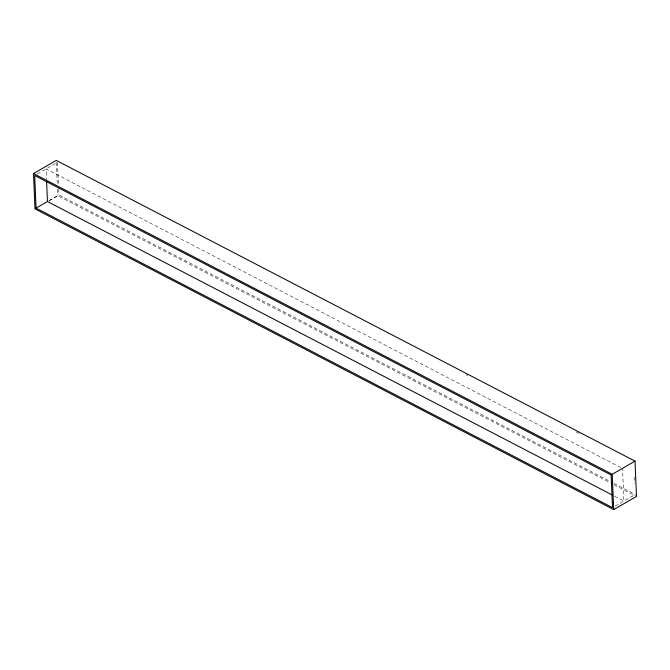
<?xml version="1.0" encoding="UTF-8"?>
<svg xmlns="http://www.w3.org/2000/svg" width="670" height="670" viewBox="0 0 670 670"><rect width="100%" height="100%" fill="white"/><g stroke="black" fill="none" stroke-linecap="round" stroke-linejoin="round"><path stroke-width="0.5" stroke-dasharray="3.35 2.51" d="M37.327 173.991L57.478 162.349L58.382 183.756M49.22 200.531L58.86 194.962L610.244 481.47M49.011 200.782L57.779 195.724L610.487 482.919M615.152 506.126L634.431 494.996M465.91 374.58L467.769 375.543M576.376 431.974L579.156 433.423M620.68 467.493L46.088 168.932L46.515 179.125M613.955 483.397L635.302 494.494M614.206 484.845L636.5 496.428M614.633 496.244L623.912 501.068L622.539 468.456M634.574 477.166L634.833 483.279M58.6 188.848L58.86 194.962M56.372 162.492L57.293 184.3M57.511 189.493L57.779 195.724"/><path stroke-width="1" d="M33.5 173.572L56.288 160.415L635.009 461.128L636.5 496.428L613.712 509.585L34.991 208.873L33.5 173.572L612.221 474.276L635.009 461.128M36.071 208.119L612.522 507.651L611.141 475.038L34.698 175.507L36.071 208.119L47.461 201.544L611.844 494.803M612.221 474.276L613.712 509.585M46.607 181.16L47.461 201.544"/></g></svg>
